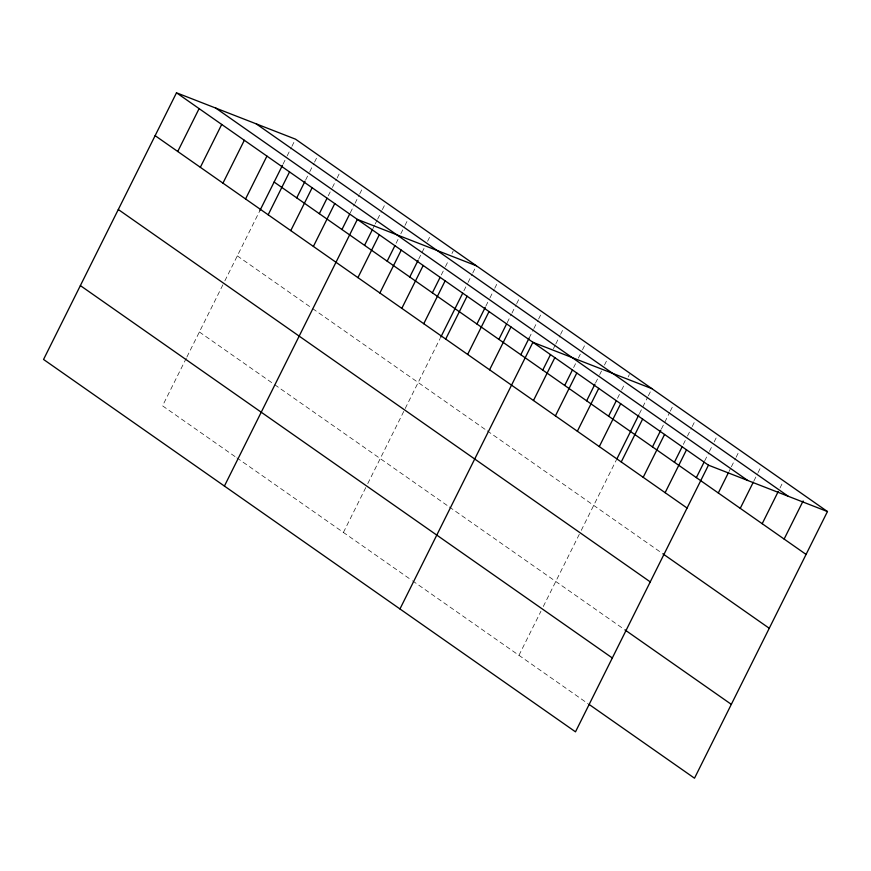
<?xml version="1.0" encoding="UTF-8"?>
<svg xmlns="http://www.w3.org/2000/svg" width="871" height="871" viewBox="0 0 871 871"><rect width="100%" height="100%" fill="white"/><g stroke="black" fill="none" stroke-linecap="round" stroke-linejoin="round"><path stroke-width="0.65" stroke-dasharray="4.36 3.27" d="M186.307 358.177L162.55 405.832L235.758 457.079M186.906 356.99L224.272 282.041M224.86 280.854L259.874 210.63M283.031 164.173L286.603 157.03M287.19 155.844L291.35 147.504M291.937 146.317L294.311 141.548M305.645 180.003L309.205 172.861M309.804 171.663L313.952 163.334M314.551 162.137L317.512 156.181M328.247 195.833L331.818 188.68M332.406 187.494L336.565 179.154M337.153 177.967L339.527 173.198M350.262 212.851L354.421 204.511M355.02 203.324L359.168 194.984M359.767 193.798L362.728 187.842M372.875 228.67L374.65 225.099M375.249 223.912L377.023 220.341M377.622 219.144L381.781 210.815M382.369 209.617L384.742 204.859M396.076 243.303L398.45 238.545M400.823 233.776L404.384 226.634M404.982 225.447L407.944 219.492M418.679 259.133L424.623 247.222M427.585 241.267L429.958 236.509M441.292 274.964L444.852 267.811M445.44 266.624L448.413 260.669M451.973 253.526L453.16 251.142M343.414 532.442L367.17 484.788M367.758 483.601L440.149 338.427M463.895 290.783L467.455 283.641M468.054 282.454L472.213 274.115M472.801 272.928L475.773 266.972M485.844 306.146L489.404 299.003M489.992 297.806L494.151 289.477M494.75 288.279L497.711 282.335M507.194 322.695L511.342 314.366M511.941 313.168L516.1 304.839M516.688 303.641L519.062 298.884M529.133 338.057L533.292 329.728M533.879 328.53L538.038 320.201M538.626 319.004L541.599 313.048M553.444 348.661L555.23 345.079M555.829 343.893L559.977 335.553M560.576 334.366L563.548 328.411M573.608 367.595L575.981 362.826M578.366 358.068L581.926 350.915M582.514 349.728L584.887 344.96M595.557 382.946L599.117 375.804M599.705 374.617L601.491 371.046M604.463 365.091L606.837 360.322M617.495 398.308L621.056 391.166M621.654 389.979L624.627 384.024M628.187 376.871L629.374 374.497M518.953 655.319L540.935 611.246M543.308 606.488L580.674 531.539M581.262 530.352L616.276 460.117M639.445 413.671L647.752 397.002M648.351 395.804L651.312 389.86M661.383 429.033L669.69 412.364M670.289 411.166L672.662 406.409M683.321 444.395L686.892 437.253M687.48 436.055L691.639 427.726M692.227 426.529L694.601 421.771M704.672 460.944L708.831 452.604M709.419 451.418L711.803 446.66M714.176 441.891L716.55 437.133M728.994 471.538L730.769 467.967M731.368 466.78L735.527 458.44M736.115 457.253L739.087 451.298M753.905 480.944L757.465 473.802M758.064 472.615L761.025 466.66M780.002 487.978L782.975 482.022M237.304 255.889L311.589 307.888M312.667 308.639L486.192 430.122M487.292 430.884L661.731 552.998M199.372 331.982L273.657 383.98M274.735 384.732L448.26 506.203M449.36 506.976L623.799 629.091M236.836 457.83L411.439 580.053M412.538 580.826L588.077 703.714"/><path stroke-width="1.31" d="M176.497 92.794L43.55 359.451L575.491 731.836L708.45 465.168L176.497 92.794L295.509 139.164L827.45 511.549L694.503 778.206L589.177 704.476M177.738 151.489L199.111 108.614M200.341 167.319L221.713 124.444M222.954 183.139L244.326 140.275M245.557 198.969L266.929 156.094M259.874 210.63L282.444 165.37M268.17 214.789L289.542 171.925M296.739 197.869L305.046 181.19M290.772 230.619L312.145 187.744M319.341 213.689L327.06 198.207M313.386 246.449L334.758 203.574M341.955 229.519L349.674 214.037M224.413 486.062L357.36 219.405L476.361 265.775M364.557 245.339L372.276 229.868M357.927 277.631L379.31 234.767M387.17 261.169L394.89 245.687M379.876 292.994L401.248 250.119M409.773 277L418.091 260.32M401.814 308.356L423.186 265.481M432.386 292.819L440.105 277.337M423.763 323.718L445.135 280.843M440.737 337.24L462.708 293.168M445.702 339.069L467.074 296.205M476.938 324.012L485.245 307.332M467.651 354.432L489.023 311.568M498.876 339.374L506.595 323.892M489.589 369.794L510.961 326.93M520.814 354.726L529.133 338.057M399.952 608.949L532.91 342.292L651.911 388.662M542.764 370.088L550.483 354.606M533.477 400.518L554.849 357.643M564.702 385.45L572.421 369.968M555.415 415.881L576.787 373.006M586.651 400.812L594.958 384.144M577.364 431.243L598.736 388.368M608.589 416.175L616.309 400.693M599.302 446.594L620.675 403.73M616.875 458.93L638.846 414.857M621.241 461.957L642.624 419.093M652.477 446.899L660.784 430.22M643.19 477.319L664.562 434.455M674.415 462.251L682.135 446.779M665.128 492.681L686.5 449.817M696.365 477.613L704.084 462.131M718.303 492.975L728.396 472.735M740.252 508.337L753.306 482.142M762.19 523.7L778.217 491.549M784.129 539.062L803.127 500.956M708.45 465.168L827.45 511.549M256.237 123.867L788.179 496.241M215.768 108.091L747.721 480.476M274.125 182.039L806.078 554.424M155.125 135.658L687.077 508.043M662.831 553.771L769.256 628.274M118.304 209.508L650.256 581.893M624.899 629.864L731.324 704.356M80.372 285.601L612.313 657.975"/></g></svg>
